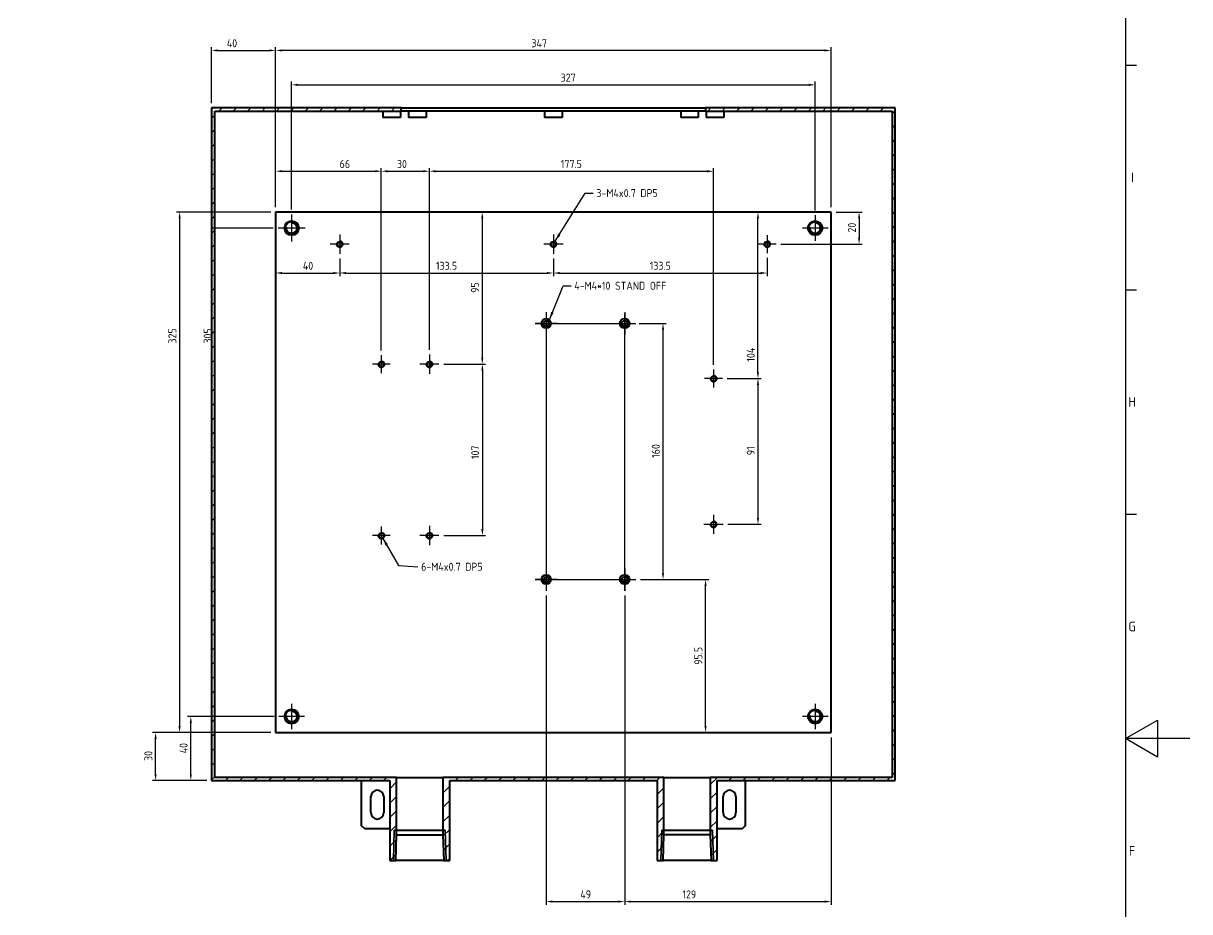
# Model space of a CAD drawing. Header units: millimetres. Extents: x 0 to 2378, y 0 to 1682.
# Drawn here: x 1649 to 2378, y 733 to 1288 of the extents above; entities that cross this region are included whole.
import ezdxf

# ---------------------------------------------------------------- set-up
doc = ezdxf.new("R2010")
doc.units = ezdxf.units.MM
doc.header["$LTSCALE"] = 2
doc.linetypes.add('CHAIN', pattern=[0.7087, 0.4724, -0.0591, 0.1181, -0.0591])
doc.layers.get('0').update_dxf_attribs({"color": 3, "lineweight": 25, "true_color": 0x00ff00})
for name, color, linetype, lineweight, true_color in [('가시적인 것(ISO)', 3, 'Continuous', 40, 0x00ff00), ('가시적인 좁은 것(ISO)', 3, 'Continuous', 35, 0x00ff00), ('기호(ISO)', 5, 'Continuous', 25, 0x0000ff), ('중심 표식(ISO)', 1, 'Continuous', 25, 0xff0000), ('중심선(ISO)', 1, 'Continuous', 25, 0xff0000), ('치수(ISO)', 2, 'Continuous', 25, 0xffff00)]:
    doc.layers.add(name, color=color, linetype=linetype, lineweight=lineweight, true_color=true_color)
doc.layers.add('경계(ISO)', color=7, linetype='Continuous', lineweight=25)
doc.layers.add('해치(ISO)', color=7, linetype='Continuous', lineweight=18)
doc.styles.add('문자 텍스트_PSTEK_POSCO', font='isocp.shx')
doc.styles.add('치수 텍스트_PSTEK_POSCO', font='isocp.shx')
doc.dimstyles.new('치수_PSTEK_POSCO', dxfattribs={"dimscale": 2, "dimtxt": 2.5, "dimasz": 2, "dimexe": 1, "dimexo": 1.5, "dimgap": 1, "dimtad": 1, "dimrnd": 1e-08, "dimdsep": 46, "dimtxsty": '치수 텍스트_PSTEK_POSCO', "dimcen": 0.09, "dimdle": 10, "dimclrd": 7, "dimclre": 7, "dimclrt": 2, "dimadec": 1, "dimazin": 2, "dimtfac": 1, "dimtmove": 0, "dimatfit": 3, "dimfxl": 1, "dimtolj": 1, "dimlwd": -1, "dimlwe": -1, "dimarcsym": 0})
doc.dimstyles.new('치수_PSTEK_POSCO$7', dxfattribs={"dimscale": 2, "dimtxt": 2.5, "dimasz": 2.5, "dimexe": 1, "dimexo": 1.5, "dimgap": 1, "dimtad": 1, "dimrnd": 1e-08, "dimdsep": 46, "dimtxsty": '치수 텍스트_PSTEK_POSCO', "dimcen": 0.09, "dimdle": 10, "dimclrd": 7, "dimclre": 7, "dimclrt": 2, "dimadec": 1, "dimazin": 2, "dimtfac": 1, "dimtmove": 0, "dimatfit": 3, "dimfxl": 1, "dimtolj": 1, "dimlwd": -1, "dimlwe": -1, "dimarcsym": 0})

# ---------------------------------------------------------------- blocks, each defined once
blk = doc.blocks.new('경계 Default Border')
at = {"layer": '경계(ISO)'}
for p, q in [((1169, 630.75), (1172.4, 630.75)), ((1169, 560.67), (1172.4, 560.67)), ((1169, 490.58), (1172.4, 490.58))]:
    blk.add_line(p, q, dxfattribs=at)
at = {"layer": '경계(ISO)', "flags": 128}
for points in [[(20, 20), (20, 821), (1169, 821), (1169, 20), (20, 20)], [(1189, 420.5), (1169, 420.5), (1179, 426.27), (1179, 414.73), (1169, 420.5)]]:
    blk.add_lwpolyline(points, dxfattribs=at)
at = {"layer": '경계(ISO)', "color": 2, "true_color": 0xffff00, "char_height": 3, "attachment_point": 7, "style": '문자 텍스트_PSTEK_POSCO'}
for s, insert in [('I', (1170.71, 594.21)), ('H', (1169.88, 524.12)), ('G', (1169.88, 454.01)), ('F', (1170.04, 383.96))]:
    blk.add_mtext(s, dxfattribs=dict(at, insert=insert))
blk = doc.blocks.new('*D28')
at = {"layer": 'Defpoints', "color": 0, "transparency": 16777216}
for p in [(1808.6, 1159.83), (1769.1, 854.83), (1809.1, 854.83)]:
    blk.add_point(p, dxfattribs=at)
at = {"layer": '치수(ISO)', "color": 7, "transparency": 16777216}
for p, q in [((1805.6, 1159.83), (1767.1, 1159.83)), ((1769.1, 1155.83), (1769.1, 858.83)), ((1806.1, 854.83), (1767.1, 854.83))]:
    blk.add_line(p, q, dxfattribs=at)
for points in [[(1768.43, 1155.83), (1769.77, 1155.83), (1769.1, 1159.83)], [(1768.43, 858.83), (1769.77, 858.83), (1769.1, 854.83)]]:
    blk.add_solid(points, dxfattribs=at)
at = {"layer": '치수(ISO)', "color": 2, "transparency": 16777216, "insert": (1764.6, 1087.72), "char_height": 5, "attachment_point": 4, "rotation": 90, "style": '치수 텍스트_PSTEK_POSCO'}
blk.add_mtext('\\A1;305', dxfattribs=at)
blk = doc.blocks.new('*D29')
at = {"layer": 'Defpoints', "color": 0, "transparency": 16777216}
for p in [(1807.1, 1169.83), (1747.1, 844.83), (1807.1, 844.83)]:
    blk.add_point(p, dxfattribs=at)
at = {"layer": '치수(ISO)', "color": 7, "transparency": 16777216}
for p, q in [((1804.1, 1169.83), (1745.1, 1169.83)), ((1747.1, 1165.83), (1747.1, 848.83)), ((1804.1, 844.83), (1745.1, 844.83))]:
    blk.add_line(p, q, dxfattribs=at)
for points in [[(1746.43, 1165.83), (1747.77, 1165.83), (1747.1, 1169.83)], [(1746.43, 848.83), (1747.77, 848.83), (1747.1, 844.83)]]:
    blk.add_solid(points, dxfattribs=at)
at = {"layer": '치수(ISO)', "color": 2, "transparency": 16777216, "insert": (1742.6, 1087.72), "char_height": 5, "attachment_point": 4, "rotation": 90, "style": '치수 텍스트_PSTEK_POSCO'}
blk.add_mtext('\\A1;325', dxfattribs=at)
blk = doc.blocks.new('*D30')
at = {"layer": 'Defpoints', "color": 0, "transparency": 16777216}
for p in [(1754.1, 854.83), (1809.1, 854.83), (1767.1, 814.83)]:
    blk.add_point(p, dxfattribs=at)
at = {"layer": '치수(ISO)', "color": 7, "transparency": 16777216}
for p, q in [((1806.1, 854.83), (1752.1, 854.83)), ((1754.1, 818.83), (1754.1, 850.83)), ((1764.1, 814.83), (1752.1, 814.83))]:
    blk.add_line(p, q, dxfattribs=at)
for points in [[(1753.43, 850.83), (1754.77, 850.83), (1754.1, 854.83)], [(1753.43, 818.83), (1754.77, 818.83), (1754.1, 814.83)]]:
    blk.add_solid(points, dxfattribs=at)
at = {"layer": '치수(ISO)', "color": 2, "transparency": 16777216, "insert": (1749.6, 831.83), "char_height": 5, "attachment_point": 4, "rotation": 90, "style": '치수 텍스트_PSTEK_POSCO'}
blk.add_mtext('\\A1;40', dxfattribs=at)
blk = doc.blocks.new('*D31')
at = {"layer": 'Defpoints', "color": 0, "transparency": 16777216}
for p in [(1732.1, 844.83), (1807.1, 844.83), (1767.1, 814.83)]:
    blk.add_point(p, dxfattribs=at)
at = {"layer": '치수(ISO)', "color": 7, "transparency": 16777216}
for p, q in [((1804.1, 844.83), (1730.1, 844.83)), ((1732.1, 818.83), (1732.1, 840.83)), ((1764.1, 814.83), (1730.1, 814.83))]:
    blk.add_line(p, q, dxfattribs=at)
for points in [[(1731.43, 840.83), (1732.77, 840.83), (1732.1, 844.83)], [(1731.43, 818.83), (1732.77, 818.83), (1732.1, 814.83)]]:
    blk.add_solid(points, dxfattribs=at)
at = {"layer": '치수(ISO)', "color": 2, "transparency": 16777216, "insert": (1727.6, 827.08), "char_height": 5, "attachment_point": 4, "rotation": 90, "style": '치수 텍스트_PSTEK_POSCO'}
blk.add_mtext('\\A1;30', dxfattribs=at)
blk = doc.blocks.new('*D32')
at = {"layer": 'Defpoints', "color": 0, "transparency": 16777216}
for p in [(2144.1, 1249.24), (1817.1, 1168.33), (2144.1, 1167.83)]:
    blk.add_point(p, dxfattribs=at)
at = {"layer": '치수(ISO)', "color": 7, "transparency": 16777216}
for p, q in [((1817.1, 1171.33), (1817.1, 1251.24)), ((1821.1, 1249.24), (2140.1, 1249.24)), ((2144.1, 1170.83), (2144.1, 1251.24))]:
    blk.add_line(p, q, dxfattribs=at)
for points in [[(1821.1, 1249.91), (1821.1, 1248.57), (1817.1, 1249.24)], [(2140.1, 1249.91), (2140.1, 1248.57), (2144.1, 1249.24)]]:
    blk.add_solid(points, dxfattribs=at)
at = {"layer": '치수(ISO)', "color": 2, "transparency": 16777216, "insert": (1985.1, 1253.74), "char_height": 5, "attachment_point": 4, "style": '치수 텍스트_PSTEK_POSCO'}
blk.add_mtext('\\A1;327', dxfattribs=at)
blk = doc.blocks.new('*D33')
at = {"layer": 'Defpoints', "color": 0, "transparency": 16777216}
for p in [(1807.1, 1270.71), (1807.1, 1169.83), (2154.1, 1169.83)]:
    blk.add_point(p, dxfattribs=at)
at = {"layer": '치수(ISO)', "color": 7, "transparency": 16777216}
for p, q in [((1807.1, 1172.83), (1807.1, 1272.71)), ((2150.1, 1270.71), (1811.1, 1270.71)), ((2154.1, 1172.83), (2154.1, 1272.71))]:
    blk.add_line(p, q, dxfattribs=at)
for points in [[(1811.1, 1271.38), (1811.1, 1270.05), (1807.1, 1270.71)], [(2150.1, 1271.38), (2150.1, 1270.05), (2154.1, 1270.71)]]:
    blk.add_solid(points, dxfattribs=at)
at = {"layer": '치수(ISO)', "color": 2, "transparency": 16777216, "insert": (1966.85, 1275.21), "char_height": 5, "attachment_point": 4, "style": '치수 텍스트_PSTEK_POSCO'}
blk.add_mtext('\\A1;347', dxfattribs=at)
blk = doc.blocks.new('*D34')
at = {"layer": 'Defpoints', "color": 0, "transparency": 16777216}
for p in [(1873.1, 1195.31), (1807.1, 1169.83), (1873.1, 1080.45)]:
    blk.add_point(p, dxfattribs=at)
at = {"layer": '치수(ISO)', "color": 7, "transparency": 16777216}
for p, q in [((1807.1, 1172.83), (1807.1, 1197.31)), ((1811.1, 1195.31), (1869.1, 1195.31)), ((1873.1, 1083.45), (1873.1, 1197.31))]:
    blk.add_line(p, q, dxfattribs=at)
for points in [[(1811.1, 1195.97), (1811.1, 1194.64), (1807.1, 1195.31)], [(1869.1, 1195.97), (1869.1, 1194.64), (1873.1, 1195.31)]]:
    blk.add_solid(points, dxfattribs=at)
at = {"layer": '치수(ISO)', "color": 2, "transparency": 16777216, "insert": (1847.08, 1199.81), "char_height": 5, "attachment_point": 4, "style": '치수 텍스트_PSTEK_POSCO'}
blk.add_mtext('\\A1;66', dxfattribs=at)
blk = doc.blocks.new('*D35')
at = {"layer": 'Defpoints', "color": 0, "transparency": 16777216}
for p in [(1903.1, 1195.31), (1873.1, 1080.45), (1903.1, 1080.83)]:
    blk.add_point(p, dxfattribs=at)
at = {"layer": '치수(ISO)', "color": 7, "transparency": 16777216}
for p, q in [((1873.1, 1083.45), (1873.1, 1197.31)), ((1877.1, 1195.31), (1899.1, 1195.31)), ((1903.1, 1083.83), (1903.1, 1197.31))]:
    blk.add_line(p, q, dxfattribs=at)
for points in [[(1877.1, 1195.97), (1877.1, 1194.64), (1873.1, 1195.31)], [(1899.1, 1195.97), (1899.1, 1194.64), (1903.1, 1195.31)]]:
    blk.add_solid(points, dxfattribs=at)
at = {"layer": '치수(ISO)', "color": 2, "transparency": 16777216, "insert": (1882.85, 1199.81), "char_height": 5, "attachment_point": 4, "style": '치수 텍스트_PSTEK_POSCO'}
blk.add_mtext('\\A1;30', dxfattribs=at)
blk = doc.blocks.new('*D36')
at = {"layer": 'Defpoints', "color": 0, "transparency": 16777216}
for p in [(1981.71, 1169.83), (1909.1, 1074.83), (1936.14, 1074.83)]:
    blk.add_point(p, dxfattribs=at)
at = {"layer": '치수(ISO)', "color": 7, "transparency": 16777216}
for p, q in [((1936.14, 1165.83), (1936.14, 1078.83)), ((1912.1, 1074.83), (1938.14, 1074.83))]:
    blk.add_line(p, q, dxfattribs=at)
for points in [[(1935.48, 1165.83), (1936.81, 1165.83), (1936.14, 1169.83)], [(1935.48, 1078.83), (1936.81, 1078.83), (1936.14, 1074.83)]]:
    blk.add_solid(points, dxfattribs=at)
at = {"layer": '치수(ISO)', "color": 2, "transparency": 16777216, "insert": (1931.64, 1119.37), "char_height": 5, "attachment_point": 4, "rotation": 90, "style": '치수 텍스트_PSTEK_POSCO'}
blk.add_mtext('\\A1;95', dxfattribs=at)
blk = doc.blocks.new('*D37')
at = {"layer": 'Defpoints', "color": 0, "transparency": 16777216}
for p in [(1909.1, 1074.83), (1909.1, 967.83), (1936.24, 967.83)]:
    blk.add_point(p, dxfattribs=at)
at = {"layer": '치수(ISO)', "color": 7, "transparency": 16777216}
for p, q in [((1912.1, 1074.83), (1938.24, 1074.83)), ((1936.24, 1070.83), (1936.24, 971.83)), ((1912.1, 967.83), (1938.24, 967.83))]:
    blk.add_line(p, q, dxfattribs=at)
for points in [[(1935.57, 1070.83), (1936.9, 1070.83), (1936.24, 1074.83)], [(1935.57, 971.83), (1936.9, 971.83), (1936.24, 967.83)]]:
    blk.add_solid(points, dxfattribs=at)
at = {"layer": '치수(ISO)', "color": 2, "transparency": 16777216, "insert": (1931.74, 1015.58), "char_height": 5, "attachment_point": 4, "rotation": 90, "style": '치수 텍스트_PSTEK_POSCO'}
blk.add_mtext('\\A1;107', dxfattribs=at)
blk = doc.blocks.new('*D38')
at = {"layer": 'Defpoints', "color": 0, "transparency": 16777216}
for p in [(2086.22, 1065.83), (2086.6, 974.83), (2108.36, 974.83)]:
    blk.add_point(p, dxfattribs=at)
at = {"layer": '치수(ISO)', "color": 7, "transparency": 16777216}
for p, q in [((2089.22, 1065.83), (2110.36, 1065.83)), ((2108.36, 1061.83), (2108.36, 978.83)), ((2089.6, 974.83), (2110.36, 974.83))]:
    blk.add_line(p, q, dxfattribs=at)
for points in [[(2107.69, 1061.83), (2109.02, 1061.83), (2108.36, 1065.83)], [(2107.69, 978.83), (2109.02, 978.83), (2108.36, 974.83)]]:
    blk.add_solid(points, dxfattribs=at)
at = {"layer": '치수(ISO)', "color": 2, "transparency": 16777216, "insert": (2103.86, 1017.97), "char_height": 5, "attachment_point": 4, "rotation": 90, "style": '치수 텍스트_PSTEK_POSCO'}
blk.add_mtext('\\A1;91', dxfattribs=at)
blk = doc.blocks.new('*D39')
at = {"layer": 'Defpoints', "color": 0, "transparency": 16777216}
for p in [(2103.01, 1169.83), (2108.36, 1169.83), (2086.22, 1065.83)]:
    blk.add_point(p, dxfattribs=at)
at = {"layer": '치수(ISO)', "color": 7, "transparency": 16777216}
for p, q in [((2108.36, 1069.83), (2108.36, 1165.83)), ((2089.22, 1065.83), (2110.36, 1065.83))]:
    blk.add_line(p, q, dxfattribs=at)
for points in [[(2107.69, 1165.83), (2109.02, 1165.83), (2108.36, 1169.83)], [(2107.69, 1069.83), (2109.02, 1069.83), (2108.36, 1065.83)]]:
    blk.add_solid(points, dxfattribs=at)
at = {"layer": '치수(ISO)', "color": 2, "transparency": 16777216, "insert": (2103.86, 1076.4), "char_height": 5, "attachment_point": 4, "rotation": 90, "style": '치수 텍스트_PSTEK_POSCO'}
blk.add_mtext('\\A1;104', dxfattribs=at)
blk = doc.blocks.new('*D40')
at = {"layer": 'Defpoints', "color": 0, "transparency": 16777216}
for p in [(2080.6, 1195.31), (1903.1, 1080.83), (2080.6, 1071.45)]:
    blk.add_point(p, dxfattribs=at)
at = {"layer": '치수(ISO)', "color": 7, "transparency": 16777216}
for p, q in [((1903.1, 1083.83), (1903.1, 1197.31)), ((1907.1, 1195.31), (2076.6, 1195.31)), ((2080.6, 1074.45), (2080.6, 1197.31))]:
    blk.add_line(p, q, dxfattribs=at)
for points in [[(1907.1, 1195.97), (1907.1, 1194.64), (1903.1, 1195.31)], [(2076.6, 1195.97), (2076.6, 1194.64), (2080.6, 1195.31)]]:
    blk.add_solid(points, dxfattribs=at)
at = {"layer": '치수(ISO)', "color": 2, "transparency": 16777216, "insert": (1985.25, 1199.81), "char_height": 5, "attachment_point": 4, "style": '치수 텍스트_PSTEK_POSCO'}
blk.add_mtext('\\A1;177.5', dxfattribs=at)
blk = doc.blocks.new('*D41')
at = {"layer": 'Defpoints', "color": 0, "transparency": 16777216}
for p in [(1807.1, 1270.71), (1767.1, 1234.83), (1807.1, 1169.83)]:
    blk.add_point(p, dxfattribs=at)
at = {"layer": '치수(ISO)', "color": 7, "transparency": 16777216}
for p, q in [((1767.1, 1237.83), (1767.1, 1272.71)), ((1771.1, 1270.71), (1803.1, 1270.71)), ((1807.1, 1172.83), (1807.1, 1272.71))]:
    blk.add_line(p, q, dxfattribs=at)
for points in [[(1771.1, 1271.38), (1771.1, 1270.05), (1767.1, 1270.71)], [(1803.1, 1271.38), (1803.1, 1270.05), (1807.1, 1270.71)]]:
    blk.add_solid(points, dxfattribs=at)
at = {"layer": '치수(ISO)', "color": 2, "transparency": 16777216, "insert": (1776.6, 1275.21), "char_height": 5, "attachment_point": 4, "style": '치수 텍스트_PSTEK_POSCO'}
blk.add_mtext('\\A1;40', dxfattribs=at)
blk = doc.blocks.new('*D75')
at = {"layer": 'Defpoints', "color": 0, "transparency": 16777216}
for p in [(1976.1, 933.38), (2025.1, 933.38), (2025.1, 739.27)]:
    blk.add_point(p, dxfattribs=at)
at = {"layer": '치수(ISO)', "color": 7, "transparency": 16777216}
for p, q in [((1976.1, 930.38), (1976.1, 737.27)), ((2025.1, 930.38), (2025.1, 737.27)), ((1980.1, 739.27), (2021.1, 739.27))]:
    blk.add_line(p, q, dxfattribs=at)
for points in [[(1980.1, 739.94), (1980.1, 738.61), (1976.1, 739.27)], [(2021.1, 739.94), (2021.1, 738.61), (2025.1, 739.27)]]:
    blk.add_solid(points, dxfattribs=at)
at = {"layer": '치수(ISO)', "color": 2, "transparency": 16777216, "insert": (1997.42, 743.77), "char_height": 5, "attachment_point": 4, "style": '치수 텍스트_PSTEK_POSCO'}
blk.add_mtext('\\A1;49', dxfattribs=at)
blk = doc.blocks.new('*D76')
at = {"layer": 'Defpoints', "color": 0, "transparency": 16777216}
for p in [(2025.1, 933.38), (2154.1, 844.83), (2154.1, 739.27)]:
    blk.add_point(p, dxfattribs=at)
at = {"layer": '치수(ISO)', "color": 7, "transparency": 16777216}
for p, q in [((2025.1, 930.38), (2025.1, 737.27)), ((2154.1, 841.83), (2154.1, 737.27)), ((2029.1, 739.27), (2150.1, 739.27))]:
    blk.add_line(p, q, dxfattribs=at)
for points in [[(2029.1, 739.94), (2029.1, 738.61), (2025.1, 739.27)], [(2150.1, 739.94), (2150.1, 738.61), (2154.1, 739.27)]]:
    blk.add_solid(points, dxfattribs=at)
at = {"layer": '치수(ISO)', "color": 2, "transparency": 16777216, "insert": (2061.17, 743.77), "char_height": 5, "attachment_point": 4, "style": '치수 텍스트_PSTEK_POSCO'}
blk.add_mtext('\\A1;129', dxfattribs=at)
blk = doc.blocks.new('*D77')
at = {"layer": 'Defpoints', "color": 0, "transparency": 16777216}
for p in [(2032.05, 940.33), (2075.6, 940.33), (2075.6, 844.83)]:
    blk.add_point(p, dxfattribs=at)
at = {"layer": '치수(ISO)', "color": 7, "transparency": 16777216}
for p, q in [((2035.05, 940.33), (2077.6, 940.33)), ((2075.6, 848.83), (2075.6, 936.33))]:
    blk.add_line(p, q, dxfattribs=at)
for points in [[(2074.94, 936.33), (2076.27, 936.33), (2075.6, 940.33)], [(2074.94, 848.83), (2076.27, 848.83), (2075.6, 844.83)]]:
    blk.add_solid(points, dxfattribs=at)
at = {"layer": '치수(ISO)', "color": 2, "transparency": 16777216, "insert": (2071.1, 887.12), "char_height": 5, "attachment_point": 4, "rotation": 90, "style": '치수 텍스트_PSTEK_POSCO'}
blk.add_mtext('\\A1;95.5', dxfattribs=at)
blk = doc.blocks.new('*D78')
at = {"layer": 'Defpoints', "color": 0, "transparency": 16777216}
for p in [(2031.1, 1100.33), (2049.05, 1100.33), (2032.05, 940.33)]:
    blk.add_point(p, dxfattribs=at)
at = {"layer": '치수(ISO)', "color": 7, "transparency": 16777216}
for p, q in [((2034.1, 1100.33), (2051.05, 1100.33)), ((2049.05, 944.33), (2049.05, 1096.33)), ((2035.05, 940.33), (2051.05, 940.33))]:
    blk.add_line(p, q, dxfattribs=at)
for points in [[(2048.38, 1096.33), (2049.71, 1096.33), (2049.05, 1100.33)], [(2048.38, 944.33), (2049.71, 944.33), (2049.05, 940.33)]]:
    blk.add_solid(points, dxfattribs=at)
at = {"layer": '치수(ISO)', "color": 2, "transparency": 16777216, "insert": (2044.55, 1016.33), "char_height": 5, "attachment_point": 4, "rotation": 90, "style": '치수 텍스트_PSTEK_POSCO'}
blk.add_mtext('\\A1;160', dxfattribs=at)
blk = doc.blocks.new('*D170')
at = {"layer": 'Defpoints', "color": 0, "transparency": 16777216}
for p in [(1847.1, 1143.83), (1807.1, 1131.75), (1847.1, 1131.75)]:
    blk.add_point(p, dxfattribs=at)
at = {"layer": '치수(ISO)', "color": 7, "transparency": 16777216}
for p, q in [((1847.1, 1140.83), (1847.1, 1129.75)), ((1811.1, 1131.75), (1843.1, 1131.75))]:
    blk.add_line(p, q, dxfattribs=at)
for points in [[(1811.1, 1132.42), (1811.1, 1131.09), (1807.1, 1131.75)], [(1843.1, 1132.42), (1843.1, 1131.09), (1847.1, 1131.75)]]:
    blk.add_solid(points, dxfattribs=at)
at = {"layer": '치수(ISO)', "color": 2, "transparency": 16777216, "insert": (1824.1, 1136.25), "char_height": 5, "attachment_point": 4, "style": '치수 텍스트_PSTEK_POSCO'}
blk.add_mtext('\\A1;40', dxfattribs=at)
blk = doc.blocks.new('*D171')
at = {"layer": 'Defpoints', "color": 0, "transparency": 16777216}
for p in [(1847.1, 1143.83), (1980.6, 1143.83), (1980.6, 1131.75)]:
    blk.add_point(p, dxfattribs=at)
at = {"layer": '치수(ISO)', "color": 7, "transparency": 16777216}
for p, q in [((1847.1, 1140.83), (1847.1, 1129.75)), ((1980.6, 1140.83), (1980.6, 1129.75)), ((1851.1, 1131.75), (1976.6, 1131.75))]:
    blk.add_line(p, q, dxfattribs=at)
for points in [[(1851.1, 1132.42), (1851.1, 1131.09), (1847.1, 1131.75)], [(1976.6, 1132.42), (1976.6, 1131.09), (1980.6, 1131.75)]]:
    blk.add_solid(points, dxfattribs=at)
at = {"layer": '치수(ISO)', "color": 2, "transparency": 16777216, "insert": (1907.25, 1136.25), "char_height": 5, "attachment_point": 4, "style": '치수 텍스트_PSTEK_POSCO'}
blk.add_mtext('\\A1;133.5', dxfattribs=at)
blk = doc.blocks.new('*D172')
at = {"layer": 'Defpoints', "color": 0, "transparency": 16777216}
for p in [(1980.6, 1143.83), (2114.1, 1144.21), (2114.1, 1131.75)]:
    blk.add_point(p, dxfattribs=at)
at = {"layer": '치수(ISO)', "color": 7, "transparency": 16777216}
for p, q in [((1980.6, 1140.83), (1980.6, 1129.75)), ((2114.1, 1141.21), (2114.1, 1129.75)), ((1984.6, 1131.75), (2110.1, 1131.75))]:
    blk.add_line(p, q, dxfattribs=at)
for points in [[(1984.6, 1132.42), (1984.6, 1131.09), (1980.6, 1131.75)], [(2110.1, 1132.42), (2110.1, 1131.09), (2114.1, 1131.75)]]:
    blk.add_solid(points, dxfattribs=at)
at = {"layer": '치수(ISO)', "color": 2, "transparency": 16777216, "insert": (2040.75, 1136.25), "char_height": 5, "attachment_point": 4, "style": '치수 텍스트_PSTEK_POSCO'}
blk.add_mtext('\\A1;133.5', dxfattribs=at)
blk = doc.blocks.new('*D173')
at = {"layer": 'Defpoints', "color": 0, "transparency": 16777216}
for p in [(2154.1, 1169.83), (2119.72, 1149.83), (2171.52, 1149.83)]:
    blk.add_point(p, dxfattribs=at)
at = {"layer": '치수(ISO)', "color": 7, "transparency": 16777216}
for p, q in [((2157.1, 1169.83), (2173.52, 1169.83)), ((2171.52, 1165.83), (2171.52, 1153.83)), ((2122.72, 1149.83), (2173.52, 1149.83))]:
    blk.add_line(p, q, dxfattribs=at)
for points in [[(2170.85, 1165.83), (2172.18, 1165.83), (2171.52, 1169.83)], [(2170.85, 1153.83), (2172.18, 1153.83), (2171.52, 1149.83)]]:
    blk.add_solid(points, dxfattribs=at)
at = {"layer": '치수(ISO)', "color": 2, "transparency": 16777216, "insert": (2167.02, 1157.01), "char_height": 5, "attachment_point": 4, "rotation": 90, "style": '치수 텍스트_PSTEK_POSCO'}
blk.add_mtext('\\A1;20', dxfattribs=at)

msp = doc.modelspace()

# ---------------------------------------------------------------- hatches: boundary and pattern name
at = {"layer": '해치(ISO)'}
h = msp.add_hatch(dxfattribs=at)
h.set_pattern_fill('ANSI31', color=256, scale=50.8, style=0)
h.set_pattern_definition([(45, (0, 0), (-4.490128, 4.490128), [])])
h.paths.add_polyline_path([(2078.5993, 816.8283), (2078.5993, 780.9203), (2079.1022, 764.8283), (2082.8493, 764.8283), (2082.8493, 814.8283), (2194.0993, 814.8283), (2194.0993, 1234.8283), (2075.5993, 1234.8283), (2075.5993, 1232.8283), (2192.0993, 1232.8283), (2192.0993, 816.8283)])
h.paths.add_polyline_path([(2049.5993, 780.9203), (2049.5993, 816.8283), (1911.5993, 816.8283), (1911.5993, 780.9203), (1912.1022, 764.8283), (1915.8493, 764.8283), (1915.8493, 814.8283), (2045.3493, 814.8283), (2045.3493, 764.8283), (2049.0965, 764.8283)])
h.paths.add_polyline_path([(1769.0993, 816.8283), (1769.0993, 1232.8283), (1885.5993, 1232.8283), (1885.5993, 1234.8283), (1767.0993, 1234.8283), (1767.0993, 814.8283), (1878.3493, 814.8283), (1878.3493, 764.8283), (1882.0965, 764.8283), (1882.5993, 780.9203), (1882.5993, 816.8283)])

# ---------------------------------------------------------------- linework, layer by layer
at = {"layer": '가시적인 것(ISO)'}
for p, q in [((1885.5993, 1234.8283), (1767.0993, 1234.8283)), ((1767.0993, 1234.8283), (1767.0993, 814.8283)), ((1769.0993, 816.8283), (1769.0993, 1232.8283)), ((1769.0993, 1232.8283), (1885.5993, 1232.8283)), ((1874.0993, 1232.8283), (1874.0993, 1228.8283)), ((1885.0993, 1232.8283), (1885.0993, 1228.8283)), ((1885.5993, 1232.8283), (1885.5993, 1234.8283)), ((1885.5993, 1234.8283), (2075.5993, 1234.8283)), ((2075.5993, 1232.8283), (1885.5993, 1232.8283)), ((1890.0993, 1232.8283), (1890.0993, 1228.8283)), ((1901.0993, 1232.8283), (1901.0993, 1228.8283)), ((1975.0993, 1232.8283), (1975.0993, 1228.8283)), ((1986.0993, 1232.8283), (1986.0993, 1228.8283)), ((2060.0993, 1232.8283), (2060.0993, 1228.8283)), ((2071.0993, 1232.8283), (2071.0993, 1228.8283)), ((2194.0993, 1234.8283), (2075.5993, 1234.8283)), ((2075.5993, 1234.8283), (2075.5993, 1232.8283)), ((2075.5993, 1232.8283), (2192.0993, 1232.8283)), ((2076.0993, 1232.8283), (2076.0993, 1228.8283)), ((2087.0993, 1232.8283), (2087.0993, 1228.8283)), ((2192.0993, 1232.8283), (2192.0993, 816.8283)), ((2194.0993, 814.8283), (2194.0993, 1234.8283)), ((1885.0993, 1228.8283), (1874.0993, 1228.8283)), ((1901.0993, 1228.8283), (1890.0993, 1228.8283)), ((1986.0993, 1228.8283), (1975.0993, 1228.8283)), ((2071.0993, 1228.8283), (2060.0993, 1228.8283)), ((2087.0993, 1228.8283), (2076.0993, 1228.8283)), ((1807.0993, 1169.8283), (1807.0993, 844.8283)), ((2154.0993, 1169.8283), (1807.0993, 1169.8283)), ((2154.0993, 844.8283), (2154.0993, 1169.8283)), ((1807.0993, 844.8283), (2154.0993, 844.8283)), ((1882.5993, 816.8283), (1769.0993, 816.8283)), ((1882.5993, 780.9203), (1882.5993, 816.8283)), ((1882.5993, 816.8283), (1911.5993, 816.8283)), ((2049.5993, 816.8283), (1911.5993, 816.8283)), ((1911.5993, 816.8283), (1911.5993, 780.9203)), ((2049.5993, 780.9203), (2049.5993, 816.8283)), ((2049.5993, 816.8283), (2078.5993, 816.8283)), ((2078.5993, 816.8283), (2078.5993, 780.9203)), ((2192.0993, 816.8283), (2078.5993, 816.8283)), ((1767.0993, 814.8283), (1878.3493, 814.8283)), ((1860.5993, 814.8283), (1860.5993, 811.8283)), ((1860.5993, 811.8283), (1860.5993, 786.8283)), ((1878.3493, 814.8283), (1878.3493, 764.8283)), ((1915.8493, 764.8283), (1915.8493, 814.8283)), ((1915.8493, 814.8283), (2045.3493, 814.8283)), ((2045.3493, 814.8283), (2045.3493, 764.8283)), ((2082.8493, 764.8283), (2082.8493, 814.8283)), ((2082.8493, 814.8283), (2194.0993, 814.8283)), ((2100.5993, 811.8283), (2100.5993, 814.8283)), ((2100.5993, 786.8283), (2100.5993, 811.8283)), ((1866.5993, 794.8283), (1866.5993, 804.8283)), ((1874.5993, 804.8283), (1874.5993, 794.8283)), ((2086.5993, 794.8283), (2086.5993, 804.8283)), ((2094.5993, 804.8283), (2094.5993, 794.8283)), ((1862.5993, 784.8283), (1860.5993, 786.8283)), ((2100.5993, 786.8283), (2098.5993, 784.8283)), ((1862.5993, 784.8283), (1878.3493, 784.8283)), ((1881.2136, 783.9283), (1912.9851, 783.9283)), ((1882.0965, 764.8283), (1882.5993, 780.9203)), ((1882.5993, 780.9203), (1911.5993, 780.9203)), ((1911.5993, 780.9203), (1912.1022, 764.8283)), ((2048.2136, 783.9283), (2079.9851, 783.9283)), ((2049.0965, 764.8283), (2049.5993, 780.9203)), ((2078.5993, 780.9203), (2049.5993, 780.9203)), ((2078.5993, 780.9203), (2079.1022, 764.8283)), ((2082.8493, 784.8283), (2098.5993, 784.8283)), ((1878.3493, 764.8283), (1882.0965, 764.8283)), ((1912.1022, 764.8283), (1882.0965, 764.8283)), ((1912.1022, 764.8283), (1915.8493, 764.8283)), ((2045.3493, 764.8283), (2049.0965, 764.8283)), ((2079.1022, 764.8283), (2049.0965, 764.8283)), ((2079.1022, 764.8283), (2082.8493, 764.8283))]:
    msp.add_line(p, q, dxfattribs=at)
for centre, radius in [((1817.0993, 1159.8283), 4.5), ((1817.0993, 1159.8283), 4), ((2144.0993, 1159.8283), 4.5), ((2144.0993, 1159.8283), 4), ((1847.0993, 1149.8283), 1.621), ((1980.5993, 1149.8283), 1.621), ((2114.0993, 1149.8283), 1.621), ((1976.0993, 1100.3283), 2.95), ((1976.0993, 1100.3283), 1.621), ((2025.0993, 1100.3283), 2.95), ((2025.0993, 1100.3283), 1.621), ((1873.0993, 1074.8283), 1.621), ((1903.0993, 1074.8283), 1.621), ((2080.5993, 1065.8283), 1.621), ((2080.5993, 974.8283), 1.621), ((1873.0993, 967.8283), 1.621), ((1903.0993, 967.8283), 1.621), ((1976.0993, 940.3283), 2.95), ((1976.0993, 940.3283), 1.621), ((2025.0993, 940.3283), 2.95), ((2025.0993, 940.3283), 1.621), ((1817.0993, 854.8283), 4.5), ((1817.0993, 854.8283), 4), ((2144.0993, 854.8283), 4.5), ((2144.0993, 854.8283), 4)]:
    msp.add_circle(centre, radius, dxfattribs=at)
for centre, start, end in [((1870.5993, 804.8283), 0, 180), ((2090.5993, 804.8283), 0, 180), ((1870.5993, 794.8283), 180, 0), ((2090.5993, 794.8283), 180, 0)]:
    msp.add_arc(centre, 4, start, end, dxfattribs=at)
at = {"layer": '가시적인 좁은 것(ISO)'}
for p, q in [((1881.2136, 783.9283), (1880.6167, 764.8283)), ((1913.5819, 764.8283), (1912.9851, 783.9283)), ((2048.2136, 783.9283), (2047.6167, 764.8283)), ((2080.5819, 764.8283), (2079.9851, 783.9283))]:
    msp.add_line(p, q, dxfattribs=at)
for centre, radius in [((1817.0993, 1159.8283), 3.256), ((2144.0993, 1159.8283), 3.256), ((1847.0993, 1149.8283), 2), ((1980.5993, 1149.8283), 2), ((2114.0993, 1149.8283), 2), ((1976.0993, 1100.3283), 2), ((2025.0993, 1100.3283), 2), ((1873.0993, 1074.8283), 2), ((1903.0993, 1074.8283), 2), ((2080.5993, 1065.8283), 2), ((2080.5993, 974.8283), 2), ((1873.0993, 967.8283), 2), ((1903.0993, 967.8283), 2), ((1976.0993, 940.3283), 2), ((2025.0993, 940.3283), 2), ((1817.0993, 854.8283), 3.256), ((2144.0993, 854.8283), 3.256)]:
    msp.add_arc(centre, radius, 170, 80, dxfattribs=at)
at = {"layer": '중심 표식(ISO)', "linetype": 'CHAIN'}
for p, q in [((1817.0993, 1168.3283), (1817.0993, 1151.3283)), ((2144.0993, 1167.8283), (2144.0993, 1151.8283)), ((1825.5993, 1159.8283), (1808.5993, 1159.8283)), ((2152.0993, 1159.8283), (2136.0993, 1159.8283)), ((1847.0993, 1155.8283), (1847.0993, 1143.8283)), ((1980.5993, 1155.8283), (1980.5993, 1143.8283)), ((2114.0993, 1155.4493), (2114.0993, 1144.2073)), ((1853.0993, 1149.8283), (1841.0993, 1149.8283)), ((1986.5993, 1149.8283), (1974.5993, 1149.8283)), ((2119.7203, 1149.8283), (2108.4783, 1149.8283)), ((1983.0493, 1100.3283), (1969.1493, 1100.3283)), ((1976.0993, 1107.2783), (1976.0993, 1093.3783)), ((2019.0993, 1100.3283), (2031.0993, 1100.3283)), ((2025.0993, 1107.2783), (2025.0993, 1093.3783)), ((1873.0993, 1080.4493), (1873.0993, 1069.2073)), ((1903.0993, 1080.8283), (1903.0993, 1068.8283)), ((1878.7203, 1074.8283), (1867.4783, 1074.8283)), ((1909.0993, 1074.8283), (1897.0993, 1074.8283)), ((2080.5993, 1071.4493), (2080.5993, 1060.2073)), ((2086.2203, 1065.8283), (2074.9783, 1065.8283)), ((2080.5993, 980.8283), (2080.5993, 968.8283)), ((1873.0993, 973.4493), (1873.0993, 962.2073)), ((1903.0993, 973.8283), (1903.0993, 961.8283)), ((2086.5993, 974.8283), (2074.5993, 974.8283)), ((1878.7203, 967.8283), (1867.4783, 967.8283)), ((1909.0993, 967.8283), (1897.0993, 967.8283)), ((1976.0993, 947.2783), (1976.0993, 933.3783)), ((2025.0993, 947.2783), (2025.0993, 933.3783)), ((1983.0493, 940.3283), (1969.1493, 940.3283)), ((2018.1493, 940.3283), (2032.0493, 940.3283)), ((1817.0993, 862.8283), (1817.0993, 846.8283)), ((2144.0993, 862.8283), (2144.0993, 846.8283)), ((1825.0993, 854.8283), (1809.0993, 854.8283)), ((2152.0993, 854.8283), (2136.0993, 854.8283))]:
    msp.add_line(p, q, dxfattribs=at)
at = {"layer": '중심선(ISO)', "linetype": 'CHAIN'}
for p, q in [((1969.1493, 1100.3283), (2032.0493, 1100.3283)), ((1976.0993, 1107.2783), (1976.0993, 933.3783)), ((2025.0993, 933.3783), (2025.0993, 1106.3283)), ((1969.1493, 940.3283), (2032.0493, 940.3283))]:
    msp.add_line(p, q, dxfattribs=at)

# ---------------------------------------------------------------- block references
at = {"xscale": 2, "yscale": 2, "zscale": 2}
msp.add_blockref('경계 Default Border', (0, 0), dxfattribs=at)

# ---------------------------------------------------------------- texts
at = {"layer": '기호(ISO)', "color": 2, "true_color": 0xffff00, "char_height": 5, "width": 46.02783, "attachment_point": 4, "line_spacing_factor": 0.4375, "style": '치수 텍스트_PSTEK_POSCO'}
for s, insert in [('{3-M4x0.7 DP5}', (2007.4532, 1181.6448)), ('{6-M4x0.7 DP5}', (1897.9869, 948.3294))]:
    msp.add_mtext(s, dxfattribs=dict(at, insert=insert))
at = {"layer": '기호(ISO)', "color": 2, "true_color": 0xffff00, "insert": (1993.6331, 1123.7811), "char_height": 5, "width": 67.800951, "attachment_point": 4, "style": '치수 텍스트_PSTEK_POSCO'}
msp.add_mtext('{\\fISOCP|b0|i0;\\H5.0000;4-M4*10 STAND OFF}', dxfattribs=at)

# ---------------------------------------------------------------- dimensions: what is measured, and where the dimension line sits
at = {"layer": '치수(ISO)', "color": 7}
for base, p1, p2, angle, override, picture, middle in [((1807.0993, 1270.714), (1767.0993, 1234.8283), (1807.0993, 1169.8283), 180, {"dimdec": 2, "dimtp": 0, "dimtm": 0, "dimtdec": 2, "dimtofl": 0, "dimatfit": 1}, '*D41', (1779.5993, 1270.714)), ((1807.0993, 1270.714), (2154.0993, 1169.8283), (1807.0993, 1169.8283), 180, {"dimdec": 2, "dimtp": 0, "dimtm": 0, "dimtdec": 2, "dimtofl": 0, "dimatfit": 1}, '*D33', (1971.5993, 1270.714)), ((2144.0993, 1249.24), (1817.0993, 1168.3283), (2144.0993, 1167.8283), 180, {"dimdec": 2, "dimtp": 0, "dimtm": 0, "dimtdec": 2, "dimtofl": 0, "dimatfit": 1}, '*D32', (1989.5993, 1249.24)), ((1873.0993, 1195.3082), (1807.0993, 1169.8283), (1873.0993, 1080.4493), 180, {"dimdec": 2, "dimtp": 0, "dimtm": 0, "dimtdec": 2, "dimtofl": 0, "dimatfit": 1}, '*D34', (1850.0993, 1195.3082)), ((1903.0993, 1195.3082), (1873.0993, 1080.4493), (1903.0993, 1080.8283), 180, {"dimdec": 2, "dimtp": 0, "dimtm": 0, "dimtdec": 2, "dimtofl": 0, "dimatfit": 1}, '*D35', (1885.5993, 1195.3082)), ((2080.5993, 1195.3082), (1903.0993, 1080.8283), (2080.5993, 1071.4493), 180, {"dimdec": 2, "dimtp": 0, "dimtm": 0, "dimtdec": 2, "dimtofl": 0, "dimatfit": 1}, '*D40', (1991.8493, 1195.3082)), ((1747.0993, 844.8283), (1807.0993, 1169.8283), (1807.0993, 844.8283), 90, {"dimdec": 2, "dimtp": 0, "dimtm": 0, "dimtdec": 2, "dimtofl": 0, "dimatfit": 1}, '*D29', (1747.0993, 1092.3283)), ((1936.1422, 1074.8283), (1981.7075, 1169.8283), (1909.0993, 1074.8283), 90, {"dimdec": 2, "dimse1": 1, "dimtp": 0, "dimtm": 0, "dimtdec": 2, "dimtofl": 0, "dimatfit": 1}, '*D36', (1936.1422, 1122.3283)), ((2108.3556, 1169.8283), (2086.2203, 1065.8283), (2103.0144, 1169.8283), 90, {"dimdec": 2, "dimse2": 1, "dimtp": 0, "dimtm": 0, "dimtdec": 2, "dimtofl": 0, "dimatfit": 1}, '*D39', (2108.3556, 1080.6495)), ((2171.5159, 1149.8283), (2154.0993, 1169.8283), (2119.7203, 1149.8283), 90, {"dimdec": 2, "dimtp": 0, "dimtm": 0, "dimtdec": 2, "dimtofl": 0, "dimatfit": 1}, '*D173', (2171.5159, 1159.8283)), ((1769.0993, 854.8283), (1808.5993, 1159.8283), (1809.0993, 854.8283), 90, {"dimdec": 2, "dimtp": 0, "dimtm": 0, "dimtdec": 2, "dimtofl": 0, "dimatfit": 1}, '*D28', (1769.0993, 1092.3283)), ((1847.0993, 1131.752), (1807.0993, 1131.752), (1847.0993, 1143.8283), 180, {"dimdec": 2, "dimse1": 1, "dimtp": 0, "dimtm": 0, "dimtdec": 2, "dimtofl": 0, "dimatfit": 1}, '*D170', (1827.0993, 1131.752)), ((1980.5993, 1131.752), (1847.0993, 1143.8283), (1980.5993, 1143.8283), 180, {"dimdec": 2, "dimtp": 0, "dimtm": 0, "dimtdec": 2, "dimtofl": 0, "dimatfit": 1}, '*D171', (1913.8493, 1131.752)), ((2114.0993, 1131.752), (1980.5993, 1143.8283), (2114.0993, 1144.2073), 180, {"dimdec": 2, "dimtp": 0, "dimtm": 0, "dimtdec": 2, "dimtofl": 0, "dimatfit": 1}, '*D172', (2047.3493, 1131.752)), ((2049.0452, 1100.3283), (2032.0493, 940.3283), (2031.0993, 1100.3283), 270, {"dimdec": 2, "dimtp": 0, "dimtm": 0, "dimtdec": 2, "dimtofl": 0, "dimatfit": 1}, '*D78', (2049.0452, 1020.3283)), ((1936.238, 967.8283), (1909.0993, 1074.8283), (1909.0993, 967.8283), 90, {"dimdec": 2, "dimtp": 0, "dimtm": 0, "dimtdec": 2, "dimtofl": 0, "dimatfit": 1}, '*D37', (1936.238, 1019.5783)), ((2108.3556, 974.8283), (2086.2203, 1065.8283), (2086.5993, 974.8283), 90, {"dimdec": 2, "dimtp": 0, "dimtm": 0, "dimtdec": 2, "dimtofl": 0, "dimatfit": 1}, '*D38', (2108.3556, 1020.3283)), ((2075.6022, 940.3283), (2075.6022, 844.8283), (2032.0493, 940.3283), 270, {"dimdec": 2, "dimse1": 1, "dimtp": 0, "dimtm": 0, "dimtdec": 2, "dimtofl": 0, "dimatfit": 1}, '*D77', (2075.6022, 892.5783)), ((2025.0993, 739.2734), (1976.0993, 933.3783), (2025.0993, 933.3783), 180, {"dimdec": 2, "dimtp": 0, "dimtm": 0, "dimtdec": 2, "dimtofl": 0, "dimatfit": 1}, '*D75', (2000.5993, 739.2734)), ((1754.0993, 854.8283), (1767.0993, 814.8283), (1809.0993, 854.8283), 270, {"dimdec": 2, "dimtp": 0, "dimtm": 0, "dimtdec": 2, "dimtofl": 0, "dimatfit": 1}, '*D30', (1754.0993, 834.8283)), ((1732.0993, 844.8283), (1767.0993, 814.8283), (1807.0993, 844.8283), 270, {"dimdec": 2, "dimtp": 0, "dimtm": 0, "dimtdec": 2, "dimtofl": 0, "dimatfit": 1}, '*D31', (1732.0993, 829.8283))]:
    dim = msp.add_linear_dim(base=base, p1=p1, p2=p2, angle=angle, dimstyle='치수_PSTEK_POSCO', override=override, dxfattribs=at)
    dim.commit()
    dim.dimension.update_dxf_attribs({"geometry": picture, "text_midpoint": middle, "dimtype": 160})
dim = msp.add_linear_dim(base=(2154.0993, 739.2734), p1=(2025.0993, 933.3783), p2=(2154.0993, 844.8283), dimstyle='치수_PSTEK_POSCO', override={"dimdec": 2, "dimtp": 0, "dimtm": 0, "dimtdec": 2, "dimtofl": 0, "dimatfit": 1}, dxfattribs=at)
dim.commit()
dim.dimension.update_dxf_attribs({"geometry": '*D76', "text_midpoint": (2065.3493, 739.2734), "dimtype": 160})

# ---------------------------------------------------------------- leaders
at = {"layer": '기호(ISO)', "color": 7, "annotation_type": 0, "has_hookline": 1, "hookline_direction": 0}
for points, text_width in [([(1981.5993, 1151.5603), (2000.4532, 1181.6448), (2005.4532, 1181.6448)], 39.7071), ([(1978.0676, 1102.5257), (1986.6331, 1123.7811), (1991.6331, 1123.7811)], 66.1944), ([(1873.9098, 966.4245), (1883.8724, 949.1687), (1895.9869, 948.3294)], 40.0063)]:
    msp.add_leader(points, dimstyle='치수_PSTEK_POSCO$7', override={"dimtad": 0}, dxfattribs=dict(at, text_width=text_width))

doc.saveas('drawing.dxf')
